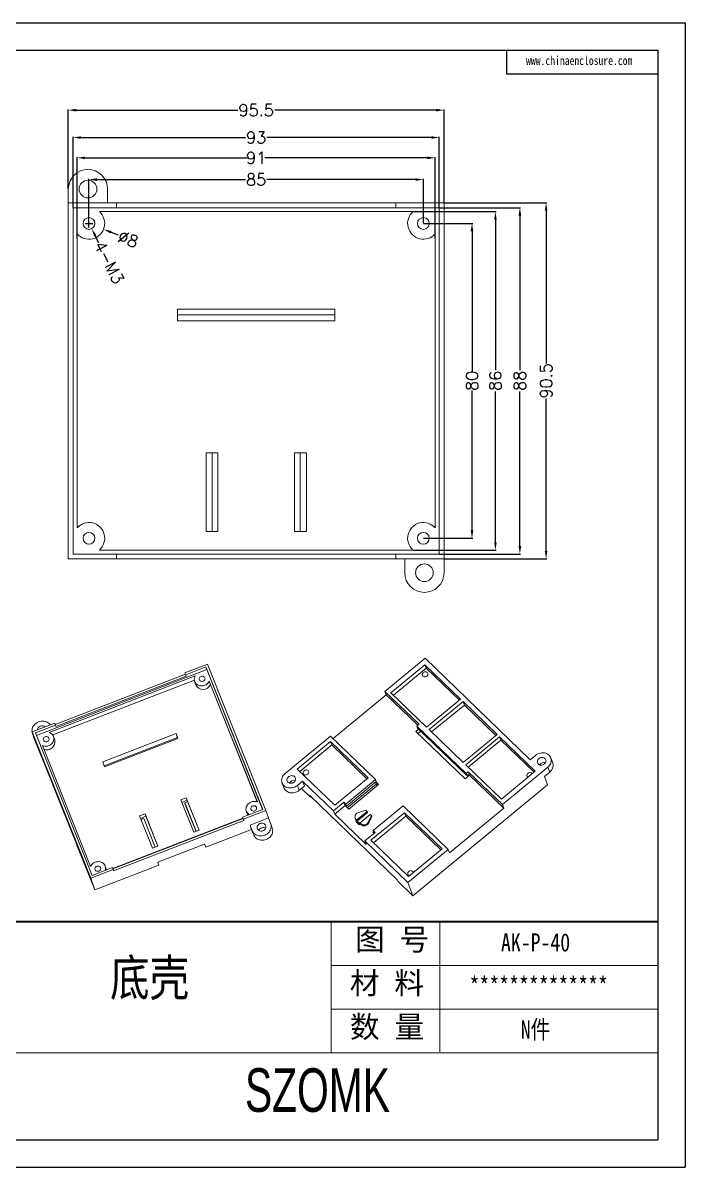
# Model space of a CAD drawing. Header units: inches. Extents: x 918 to 1969, y 1101 to 1392.
# Drawn here: x 1160.6 to 1328.9, y 1101 to 1391.8 of the extents above; entities that cross this region are included whole.
import ezdxf

# ---------------------------------------------------------------- set-up
doc = ezdxf.new("R2010")
doc.units = ezdxf.units.IN
doc.layers.add('文字', color=81, linetype='Continuous')
doc.layers.add('粗实线', color=7, linetype='Continuous', lineweight=30)
doc.layers.add('细实线', color=3, linetype='Continuous', lineweight=9)
doc.styles.get("Standard").update_dxf_attribs({"font": 'txt', "bigfont": 'gbcbig.shx'})
doc.styles.add('宋体', font='', dxfattribs={"width": 0.8, "height": 3.5})
doc.styles.add('长仿宋', font='', dxfattribs={"width": 0.7, "height": 4})
doc.styles.get('宋体').set_extended_font_data('SimSun')
doc.styles.get('长仿宋').set_extended_font_data('SimSun')
doc.dimstyles.new('3', dxfattribs={"dimtxt": 3, "dimasz": 2, "dimexe": 0.18, "dimexo": 0.0625, "dimgap": 0.2, "dimtad": 0, "dimzin": 12, "dimdsep": 46, "dimtxsty": 'Standard', "dimcen": 1, "dimclrd": 3, "dimclre": 3, "dimadec": 0, "dimazin": 0, "dimtfac": 1, "dimtofl": 0, "dimtmove": 0, "dimatfit": 3, "dimfxl": 0, "dimtolj": 1, "dimtzin": 0, "dimarcsym": 0})

# ---------------------------------------------------------------- blocks, each defined once
blk = doc.blocks.new('*D144')
at = {"color": 3, "lineweight": -2, "transparency": 16777216}
for p, q in [((1172.16, 1349.62), (1172.16, 1369.77)), ((1174.16, 1369.59), (1215.21, 1369.59)), ((1265.66, 1369.59), (1224.61, 1369.59)), ((1267.66, 1346.12), (1267.66, 1369.77))]:
    blk.add_line(p, q, dxfattribs=at)
at = {"color": 3, "transparency": 16777216}
for points in [[(1174.16, 1369.93), (1174.16, 1369.26), (1172.16, 1369.59)], [(1265.66, 1369.93), (1265.66, 1369.26), (1267.66, 1369.59)]]:
    blk.add_solid(points, dxfattribs=at)
at = {"layer": 'Defpoints', "color": 0, "transparency": 16777216}
for p in [(1267.66, 1369.59), (1172.16, 1349.56), (1267.66, 1346.06)]:
    blk.add_point(p, dxfattribs=at)
at = {"color": 0, "transparency": 16777216, "insert": (1219.91, 1369.59), "char_height": 3, "attachment_point": 5}
blk.add_mtext('\\A1;95.5', dxfattribs=at)
blk = doc.blocks.new('*D145')
at = {"color": 3, "lineweight": -2, "transparency": 16777216}
for p, q in [((1173.41, 1344.87), (1173.41, 1362.82)), ((1175.41, 1362.64), (1217.21, 1362.64)), ((1264.41, 1362.64), (1222.61, 1362.64)), ((1266.41, 1344.87), (1266.41, 1362.82))]:
    blk.add_line(p, q, dxfattribs=at)
at = {"color": 3, "transparency": 16777216}
for points in [[(1175.41, 1362.97), (1175.41, 1362.31), (1173.41, 1362.64)], [(1264.41, 1362.97), (1264.41, 1362.31), (1266.41, 1362.64)]]:
    blk.add_solid(points, dxfattribs=at)
at = {"layer": 'Defpoints', "color": 0, "transparency": 16777216}
for p in [(1266.41, 1362.64), (1173.41, 1344.81), (1266.41, 1344.81)]:
    blk.add_point(p, dxfattribs=at)
at = {"color": 0, "transparency": 16777216, "insert": (1219.91, 1362.64), "char_height": 3, "attachment_point": 5}
blk.add_mtext('\\A1;93', dxfattribs=at)
blk = doc.blocks.new('*D146')
at = {"color": 3, "lineweight": -2, "transparency": 16777216}
for p, q in [((1174.41, 1336.95), (1174.41, 1357.66)), ((1176.41, 1357.48), (1217.71, 1357.48)), ((1263.41, 1357.48), (1222.11, 1357.48)), ((1265.41, 1336.95), (1265.41, 1357.66))]:
    blk.add_line(p, q, dxfattribs=at)
at = {"color": 3, "transparency": 16777216}
for points in [[(1176.41, 1357.81), (1176.41, 1357.14), (1174.41, 1357.48)], [(1263.41, 1357.81), (1263.41, 1357.14), (1265.41, 1357.48)]]:
    blk.add_solid(points, dxfattribs=at)
at = {"layer": 'Defpoints', "color": 0, "transparency": 16777216}
for p in [(1265.41, 1357.48), (1174.41, 1336.89), (1265.41, 1336.89)]:
    blk.add_point(p, dxfattribs=at)
at = {"color": 0, "transparency": 16777216, "insert": (1219.91, 1357.48), "char_height": 3, "attachment_point": 5}
blk.add_mtext('\\A1;91', dxfattribs=at)
blk = doc.blocks.new('*D147')
at = {"color": 3, "lineweight": -2, "transparency": 16777216}
for p, q in [((1177.41, 1340.87), (1177.41, 1352.14)), ((1262.41, 1340.87), (1262.41, 1352.14)), ((1179.41, 1351.96), (1217.21, 1351.96)), ((1260.41, 1351.96), (1222.61, 1351.96))]:
    blk.add_line(p, q, dxfattribs=at)
at = {"color": 3, "transparency": 16777216}
for points in [[(1179.41, 1352.29), (1179.41, 1351.62), (1177.41, 1351.96)], [(1260.41, 1352.29), (1260.41, 1351.62), (1262.41, 1351.96)]]:
    blk.add_solid(points, dxfattribs=at)
at = {"layer": 'Defpoints', "color": 0, "transparency": 16777216}
for p in [(1177.41, 1351.96), (1177.41, 1340.81), (1262.41, 1340.81)]:
    blk.add_point(p, dxfattribs=at)
at = {"color": 0, "transparency": 16777216, "insert": (1219.91, 1351.96), "char_height": 3, "attachment_point": 5}
blk.add_mtext('\\A1;85', dxfattribs=at)
blk = doc.blocks.new('*D148')
at = {"color": 3, "lineweight": -2, "transparency": 16777216}
for p, q in [((1262.47, 1340.81), (1274.95, 1340.81)), ((1274.77, 1338.81), (1274.77, 1303.26)), ((1274.77, 1262.81), (1274.77, 1298.36)), ((1262.47, 1260.81), (1274.95, 1260.81))]:
    blk.add_line(p, q, dxfattribs=at)
at = {"color": 3, "transparency": 16777216}
for points in [[(1274.43, 1338.81), (1275.1, 1338.81), (1274.77, 1340.81)], [(1274.43, 1262.81), (1275.1, 1262.81), (1274.77, 1260.81)]]:
    blk.add_solid(points, dxfattribs=at)
at = {"layer": 'Defpoints', "color": 0, "transparency": 16777216}
for p in [(1262.41, 1340.81), (1262.41, 1260.81), (1274.77, 1260.81)]:
    blk.add_point(p, dxfattribs=at)
at = {"color": 0, "transparency": 16777216, "insert": (1274.77, 1300.81), "char_height": 3, "attachment_point": 5, "rotation": 90}
blk.add_mtext('\\A1;80', dxfattribs=at)
blk = doc.blocks.new('*D149')
at = {"color": 3, "lineweight": -2, "transparency": 16777216}
for p, q in [((1259.83, 1343.81), (1280.9, 1343.81)), ((1280.72, 1341.81), (1280.72, 1303.51)), ((1280.72, 1259.81), (1280.72, 1298.11)), ((1259.83, 1257.81), (1280.9, 1257.81))]:
    blk.add_line(p, q, dxfattribs=at)
at = {"color": 3, "transparency": 16777216}
for points in [[(1280.39, 1341.81), (1281.05, 1341.81), (1280.72, 1343.81)], [(1280.39, 1259.81), (1281.05, 1259.81), (1280.72, 1257.81)]]:
    blk.add_solid(points, dxfattribs=at)
at = {"layer": 'Defpoints', "color": 0, "transparency": 16777216}
for p in [(1259.76, 1343.81), (1280.72, 1343.81), (1259.76, 1257.81)]:
    blk.add_point(p, dxfattribs=at)
at = {"color": 0, "transparency": 16777216, "insert": (1280.72, 1300.81), "char_height": 3, "attachment_point": 5, "rotation": 90}
blk.add_mtext('\\A1;86', dxfattribs=at)
blk = doc.blocks.new('*D150')
at = {"color": 3, "lineweight": -2, "transparency": 16777216}
for p, q in [((1266.47, 1344.81), (1287.12, 1344.81)), ((1286.94, 1342.81), (1286.94, 1303.51)), ((1286.94, 1258.81), (1286.94, 1298.11)), ((1266.47, 1256.81), (1287.12, 1256.81))]:
    blk.add_line(p, q, dxfattribs=at)
at = {"color": 3, "transparency": 16777216}
for points in [[(1286.61, 1342.81), (1287.27, 1342.81), (1286.94, 1344.81)], [(1286.61, 1258.81), (1287.27, 1258.81), (1286.94, 1256.81)]]:
    blk.add_solid(points, dxfattribs=at)
at = {"layer": 'Defpoints', "color": 0, "transparency": 16777216}
for p in [(1266.41, 1344.81), (1266.41, 1256.81), (1286.94, 1256.81)]:
    blk.add_point(p, dxfattribs=at)
at = {"color": 0, "transparency": 16777216, "insert": (1286.94, 1300.81), "char_height": 3, "attachment_point": 5, "rotation": 90}
blk.add_mtext('\\A1;88', dxfattribs=at)
blk = doc.blocks.new('*D151')
at = {"color": 3, "lineweight": -2, "transparency": 16777216}
for p, q in [((1267.72, 1346.06), (1293.79, 1346.06)), ((1293.61, 1344.06), (1293.61, 1305.26)), ((1293.61, 1257.56), (1293.61, 1296.36)), ((1267.72, 1255.56), (1293.79, 1255.56))]:
    blk.add_line(p, q, dxfattribs=at)
at = {"color": 3, "transparency": 16777216}
for points in [[(1293.27, 1344.06), (1293.94, 1344.06), (1293.61, 1346.06)], [(1293.27, 1257.56), (1293.94, 1257.56), (1293.61, 1255.56)]]:
    blk.add_solid(points, dxfattribs=at)
at = {"layer": 'Defpoints', "color": 0, "transparency": 16777216}
for p in [(1267.66, 1346.06), (1293.61, 1346.06), (1267.66, 1255.56)]:
    blk.add_point(p, dxfattribs=at)
at = {"color": 0, "transparency": 16777216, "insert": (1293.61, 1300.81), "char_height": 3, "attachment_point": 5, "rotation": 90}
blk.add_mtext('\\A1;90.5', dxfattribs=at)
blk = doc.blocks.new('*D152')
at = {"color": 3, "lineweight": -2, "transparency": 16777216}
for p, q in [((1176.41, 1340.81), (1178.41, 1340.81)), ((1177.41, 1339.81), (1177.41, 1341.81)), ((1184.87, 1337.83), (1182.98, 1338.59))]:
    blk.add_line(p, q, dxfattribs=at)
at = {"color": 3, "transparency": 16777216}
blk.add_solid([(1183.11, 1338.9), (1182.86, 1338.28), (1181.12, 1339.33)], dxfattribs=at)
at = {"layer": 'Defpoints', "color": 0, "transparency": 16777216}
for p in [(1173.69, 1342.29), (1181.12, 1339.33)]:
    blk.add_point(p, dxfattribs=at)
at = {"color": 0, "transparency": 16777216, "insert": (1187.38, 1336.83), "char_height": 3, "attachment_point": 5, "rotation": 338.2502}
blk.add_mtext('\\A1;∅8', dxfattribs=at)
blk = doc.blocks.new('*D153')
at = {"color": 3, "lineweight": -2, "transparency": 16777216}
for p, q in [((1176.41, 1340.81), (1178.41, 1340.81)), ((1177.41, 1339.81), (1177.41, 1341.81)), ((1179.93, 1335.92), (1179.01, 1337.7))]:
    blk.add_line(p, q, dxfattribs=at)
at = {"color": 3, "transparency": 16777216}
blk.add_solid([(1179.31, 1337.85), (1178.72, 1337.55), (1178.1, 1339.48)], dxfattribs=at)
at = {"layer": 'Defpoints', "color": 0, "transparency": 16777216}
for p in [(1176.72, 1342.14), (1178.1, 1339.48)]:
    blk.add_point(p, dxfattribs=at)
at = {"color": 0, "transparency": 16777216, "insert": (1182.54, 1330.85), "char_height": 3, "attachment_point": 5, "rotation": 297.2671}
blk.add_mtext('\\A1;4-M3', dxfattribs=at)

msp = doc.modelspace()

# ---------------------------------------------------------------- linework, layer by layer
for p, q in [((917.718, 1391.774), (1328.94, 1391.774)), ((1328.94, 1391.774), (1328.94, 1101.011)), ((928.359, 1384.851), (1322.017, 1384.851)), ((1283.556, 1384.851), (1283.556, 1378.841)), ((1322.017, 1384.851), (1322.017, 1107.934)), ((1283.556, 1378.841), (1322.017, 1378.841)), ((928.359, 1107.934), (1322.017, 1107.934)), ((917.718, 1101.011), (1328.94, 1101.011))]:
    msp.add_line(p, q)
at = {"color": 7, "linetype": 'Continuous', "lineweight": 15}
for p, q in [((1172.159, 1346.059), (1172.159, 1349.559)), ((1182.159, 1349.559), (1182.159, 1346.059)), ((1172.159, 1255.559), (1172.159, 1346.059)), ((1172.159, 1346.059), (1184.409, 1346.059)), ((1184.409, 1344.809), (1173.409, 1344.809)), ((1173.409, 1344.809), (1173.409, 1256.809)), ((1259.763, 1343.809), (1180.055, 1343.809)), ((1184.409, 1346.059), (1184.409, 1344.809)), ((1184.409, 1346.059), (1255.409, 1346.059)), ((1255.409, 1344.809), (1184.409, 1344.809)), ((1255.409, 1344.809), (1255.409, 1346.059)), ((1255.409, 1346.059), (1267.659, 1346.059)), ((1266.409, 1344.809), (1255.409, 1344.809)), ((1266.409, 1256.809), (1266.409, 1344.809)), ((1267.659, 1346.059), (1267.659, 1255.559)), ((1174.409, 1338.164), (1174.409, 1263.455)), ((1265.409, 1263.455), (1265.409, 1338.164)), ((1239.909, 1319.059), (1199.909, 1319.059)), ((1199.909, 1319.059), (1199.909, 1316.059)), ((1239.909, 1317.559), (1199.909, 1317.559)), ((1239.909, 1316.059), (1239.909, 1319.059)), ((1199.909, 1316.059), (1239.909, 1316.059)), ((1207.159, 1282.559), (1207.159, 1262.559)), ((1210.159, 1282.559), (1207.159, 1282.559)), ((1208.759, 1282.559), (1208.759, 1262.559)), ((1210.159, 1262.559), (1210.159, 1282.559)), ((1229.659, 1282.559), (1232.659, 1282.559)), ((1229.659, 1262.559), (1229.659, 1282.559)), ((1231.059, 1282.559), (1231.059, 1262.559)), ((1232.659, 1262.559), (1232.659, 1282.559)), ((1207.159, 1262.559), (1210.159, 1262.559)), ((1232.659, 1262.559), (1229.659, 1262.559)), ((1173.409, 1256.809), (1184.409, 1256.809)), ((1180.055, 1257.809), (1259.763, 1257.809)), ((1184.409, 1255.559), (1184.409, 1256.809)), ((1184.409, 1256.809), (1255.409, 1256.809)), ((1255.409, 1256.809), (1255.409, 1255.559)), ((1255.409, 1256.809), (1266.409, 1256.809)), ((1184.409, 1255.559), (1172.159, 1255.559)), ((1255.409, 1255.559), (1184.409, 1255.559)), ((1267.659, 1255.559), (1255.409, 1255.559)), ((1257.659, 1252.059), (1257.659, 1255.559)), ((1267.659, 1255.559), (1267.659, 1252.059)), ((1262.841, 1230.302), (1252.624, 1221.893)), ((1289.585, 1204.545), (1262.841, 1230.302)), ((1207.369, 1227.449), (1164.038, 1210.699)), ((1201.81, 1226.639), (1207.521, 1228.847)), ((1207.144, 1228.108), (1202.015, 1226.125)), ((1221.588, 1191.899), (1207.144, 1228.108)), ((1207.369, 1227.449), (1207.144, 1228.108)), ((1221.555, 1191.887), (1207.369, 1227.449)), ((1207.521, 1228.847), (1222.376, 1191.61)), ((1262.801, 1228.651), (1254.173, 1221.55)), ((1263.133, 1227.778), (1254.815, 1220.932)), ((1271.872, 1219.915), (1262.801, 1228.651)), ((1263.133, 1227.778), (1262.801, 1228.651)), ((1271.562, 1219.659), (1263.133, 1227.778)), ((1204.435, 1225.84), (1167.269, 1211.473)), ((1204.195, 1224.753), (1168.196, 1210.836)), ((1168.833, 1213.519), (1201.922, 1226.31)), ((1202.127, 1225.796), (1169.022, 1212.998)), ((1202.015, 1226.125), (1201.81, 1226.639)), ((1201.922, 1226.31), (1201.81, 1226.639)), ((1202.127, 1225.796), (1201.922, 1226.31)), ((1202.015, 1226.125), (1202.127, 1225.796)), ((1204.269, 1224.434), (1204.569, 1223.556)), ((1220.256, 1193.795), (1207.994, 1224.534)), ((1207.994, 1224.534), (1208.294, 1223.656)), ((1220.197, 1193.82), (1208.294, 1223.656)), ((1252.624, 1221.893), (1261.304, 1213.533)), ((1252.956, 1221.02), (1252.624, 1221.893)), ((1254.173, 1221.55), (1263.244, 1212.814)), ((1252.956, 1221.02), (1239.454, 1209.907)), ((1260.994, 1213.278), (1252.956, 1221.02)), ((1263.244, 1212.814), (1271.872, 1219.915)), ((1272.498, 1219.312), (1263.87, 1212.211)), ((1272.829, 1218.439), (1264.512, 1211.593)), ((1281.165, 1210.965), (1272.498, 1219.312)), ((1272.829, 1218.439), (1272.498, 1219.312)), ((1280.855, 1210.71), (1272.829, 1218.439)), ((1162.993, 1211.634), (1168.704, 1213.842)), ((1168.91, 1213.328), (1163.781, 1211.345)), ((1168.704, 1213.842), (1168.91, 1213.328)), ((1169.022, 1212.998), (1168.91, 1213.328)), ((1261.304, 1213.533), (1260.737, 1213.066)), ((1260.737, 1213.066), (1273.248, 1201.016)), ((1260.926, 1212.567), (1260.737, 1213.066)), ((1260.926, 1212.567), (1273.438, 1200.517)), ((1177.847, 1174.397), (1162.993, 1211.634)), ((1163.632, 1209.768), (1162.993, 1211.634)), ((1163.023, 1211.299), (1163.399, 1210.201)), ((1163.057, 1211.208), (1163.433, 1210.11)), ((1163.632, 1209.768), (1163.057, 1211.208)), ((1163.433, 1210.11), (1163.399, 1210.201)), ((1168.439, 1197.56), (1163.433, 1210.11)), ((1163.781, 1211.345), (1178.225, 1175.136)), ((1168.721, 1209.531), (1168.42, 1210.409)), ((1199.54, 1211.199), (1180.89, 1203.989)), ((1181.276, 1203.02), (1199.879, 1210.211)), ((1181.382, 1202.755), (1200.033, 1209.965)), ((1200.033, 1209.965), (1199.54, 1211.199)), ((1199.54, 1211.199), (1199.766, 1210.541)), ((1199.766, 1210.541), (1200, 1209.952)), ((1199.879, 1210.211), (1199.984, 1209.946)), ((1238.812, 1210.525), (1227.271, 1201.026)), ((1250.261, 1199.499), (1238.812, 1210.525)), ((1261.201, 1212.302), (1260.501, 1211.726)), ((1260.501, 1211.726), (1273.012, 1199.675)), ((1261.051, 1211.196), (1261.751, 1211.772)), ((1263.87, 1212.211), (1272.537, 1203.864)), ((1272.537, 1203.864), (1281.165, 1210.965)), ((1281.791, 1210.362), (1273.163, 1203.261)), ((1290.861, 1201.626), (1281.791, 1210.362)), ((1282.122, 1209.489), (1281.791, 1210.362)), ((1165.563, 1208.132), (1177.826, 1177.392)), ((1230.323, 1202.141), (1238.838, 1209.149)), ((1230.965, 1201.523), (1239.169, 1208.276)), ((1238.838, 1209.149), (1248.378, 1199.961)), ((1239.169, 1208.276), (1238.838, 1209.149)), ((1239.169, 1208.276), (1248.068, 1199.705)), ((1282.122, 1209.489), (1273.804, 1202.643)), ((1290.551, 1201.371), (1282.122, 1209.489)), ((1180.89, 1203.989), (1181.382, 1202.755)), ((1290.91, 1205.635), (1289.585, 1204.545)), ((1295.284, 1203.768), (1294.811, 1205.016)), ((1239.864, 1192.953), (1230.323, 1202.141)), ((1273.163, 1203.261), (1282.234, 1194.525)), ((1273.248, 1201.016), (1273.816, 1201.483)), ((1273.438, 1200.517), (1273.248, 1201.016)), ((1273.438, 1200.517), (1274.005, 1200.984)), ((1273.816, 1201.483), (1282.496, 1193.123)), ((1274.005, 1200.984), (1273.816, 1201.483)), ((1282.234, 1194.525), (1290.861, 1201.626)), ((1282.496, 1193.123), (1294.038, 1202.623)), ((1293.187, 1200.285), (1294.511, 1201.375)), ((1294.511, 1201.375), (1294.038, 1202.623)), ((1168.439, 1197.56), (1168.176, 1198.329)), ((1174.167, 1183.311), (1168.176, 1198.329)), ((1226.498, 1198.632), (1226.971, 1197.385)), ((1229.695, 1199.217), (1229.752, 1199.069)), ((1230.399, 1198.013), (1231.723, 1199.103)), ((1230.872, 1196.766), (1230.399, 1198.013)), ((1232.197, 1197.856), (1231.723, 1199.103)), ((1231.723, 1199.103), (1239.543, 1191.572)), ((1248.378, 1199.961), (1239.864, 1192.953)), ((1250.261, 1199.499), (1242.692, 1193.27)), ((1250.45, 1199), (1242.882, 1192.771)), ((1243.073, 1192.349), (1250.376, 1198.359)), ((1251.03, 1198.204), (1243.462, 1191.975)), ((1250.376, 1198.359), (1250.208, 1198.801)), ((1250.45, 1199), (1250.261, 1199.499)), ((1250.317, 1198.891), (1251.03, 1198.204)), ((1250.764, 1197.985), (1250.376, 1198.359)), ((1259.745, 1169.978), (1293.992, 1198.164)), ((1273.012, 1199.675), (1274.148, 1200.61)), ((1273.607, 1200.656), (1273.882, 1200.391)), ((1282.828, 1192.25), (1274.148, 1200.61)), ((1293.187, 1200.285), (1293.992, 1198.164)), ((1168.477, 1197.575), (1168.439, 1197.56)), ((1230.872, 1196.766), (1232.197, 1197.856)), ((1231.443, 1197.236), (1233.705, 1195.057)), ((1233.563, 1195.432), (1255.772, 1174.043)), ((1233.563, 1195.432), (1233.705, 1195.057)), ((1233.838, 1195.167), (1233.705, 1195.057)), ((1200.752, 1194.333), (1202.151, 1194.874)), ((1204.035, 1186.104), (1200.752, 1194.333)), ((1202.376, 1194.215), (1201.01, 1193.687)), ((1202.489, 1193.886), (1201.743, 1193.598)), ((1201.743, 1193.598), (1204.639, 1186.338)), ((1201.743, 1193.598), (1201.893, 1193.159)), ((1201.893, 1193.159), (1204.618, 1186.329)), ((1205.434, 1186.645), (1202.151, 1194.874)), ((1202.151, 1194.874), (1202.376, 1194.215)), ((1202.489, 1193.886), (1202.376, 1194.215)), ((1205.385, 1186.626), (1202.489, 1193.886)), ((1242.192, 1193.752), (1239.543, 1191.572)), ((1242.523, 1192.879), (1239.875, 1190.699)), ((1242.692, 1193.27), (1242.192, 1193.752)), ((1242.381, 1193.253), (1242.192, 1193.752)), ((1242.882, 1192.771), (1242.381, 1193.253)), ((1243.462, 1191.975), (1242.523, 1192.879)), ((1242.882, 1192.771), (1242.692, 1193.27)), ((1257.236, 1192.781), (1249.668, 1186.552)), ((1268.684, 1181.755), (1257.236, 1192.781)), ((1269.016, 1180.882), (1282.828, 1192.25)), ((1282.496, 1193.123), (1282.828, 1192.25)), ((1183.447, 1176.884), (1216.541, 1189.677)), ((1183.482, 1176.796), (1216.571, 1189.587)), ((1191.66, 1190.819), (1190.261, 1190.278)), ((1190.261, 1190.278), (1193.544, 1182.049)), ((1190.519, 1189.632), (1191.885, 1190.16)), ((1190.648, 1189.309), (1191.345, 1189.578)), ((1191.345, 1189.578), (1194.241, 1182.318)), ((1194.942, 1182.589), (1191.66, 1190.819)), ((1191.66, 1190.819), (1191.885, 1190.16)), ((1191.885, 1190.16), (1194.91, 1182.577)), ((1216.459, 1189.917), (1221.588, 1191.899)), ((1216.459, 1189.917), (1216.664, 1189.402)), ((1216.459, 1189.917), (1216.571, 1189.587)), ((1216.571, 1189.587), (1216.777, 1189.073)), ((1222.376, 1191.61), (1216.664, 1189.402)), ((1216.777, 1189.073), (1216.664, 1189.402)), ((1217.399, 1191.518), (1217.7, 1190.639)), ((1223.015, 1189.744), (1218.352, 1187.941)), ((1223.015, 1189.744), (1222.376, 1191.61)), ((1223.015, 1189.744), (1223.589, 1188.304)), ((1239.875, 1190.699), (1239.543, 1191.572)), ((1247.851, 1183.017), (1239.875, 1190.699)), ((1245.079, 1189.683), (1245.174, 1189.433)), ((1245.302, 1189.348), (1245.396, 1189.257)), ((1245.302, 1189.348), (1245.397, 1189.098)), ((1245.534, 1189.259), (1248.107, 1191.377)), ((1245.534, 1189.259), (1245.629, 1189.01)), ((1248.202, 1191.128), (1245.629, 1189.01)), ((1247.794, 1191.678), (1245.984, 1191.152)), ((1248.889, 1190.624), (1246.316, 1188.506)), ((1248.107, 1191.377), (1247.794, 1191.678)), ((1248.107, 1191.377), (1248.202, 1191.128)), ((1248.47, 1188.757), (1249.202, 1190.323)), ((1248.565, 1188.508), (1249.297, 1190.073)), ((1249.202, 1190.323), (1248.889, 1190.624)), ((1257.605, 1191.074), (1249.091, 1184.066)), ((1249.202, 1190.323), (1249.297, 1190.073)), ((1257.937, 1190.201), (1249.733, 1183.448)), ((1267.145, 1181.886), (1257.605, 1191.074)), ((1257.937, 1190.201), (1257.605, 1191.074)), ((1266.835, 1181.63), (1257.937, 1190.201)), ((1216.777, 1189.073), (1183.671, 1176.276)), ((1205.434, 1186.645), (1204.035, 1186.104)), ((1218.728, 1186.844), (1207.071, 1182.337)), ((1218.352, 1187.941), (1218.728, 1186.844)), ((1218.926, 1186.501), (1218.352, 1187.941)), ((1219.302, 1185.403), (1218.728, 1186.844)), ((1218.926, 1186.501), (1219.302, 1185.403)), ((1223.999, 1187.115), (1223.623, 1188.212)), ((1245.439, 1189.116), (1245.25, 1188.96)), ((1245.25, 1188.96), (1246.032, 1188.207)), ((1245.25, 1188.96), (1245.326, 1188.761)), ((1245.326, 1188.761), (1246.108, 1188.007)), ((1245.397, 1189.098), (1245.406, 1189.089)), ((1246.221, 1188.363), (1245.439, 1189.116)), ((1246.032, 1188.207), (1246.221, 1188.363)), ((1246.032, 1188.207), (1246.108, 1188.007)), ((1246.108, 1188.007), (1246.297, 1188.163)), ((1246.221, 1188.363), (1246.297, 1188.163)), ((1246.285, 1188.41), (1246.38, 1188.161)), ((1246.303, 1188.384), (1246.397, 1188.293)), ((1246.303, 1188.384), (1246.397, 1188.134)), ((1246.397, 1188.293), (1246.491, 1188.044)), ((1246.397, 1188.134), (1246.491, 1188.044)), ((1248.47, 1188.757), (1248.565, 1188.508)), ((1249.668, 1186.552), (1250.168, 1186.07)), ((1249.857, 1186.053), (1249.668, 1186.552)), ((1247.519, 1183.89), (1250.168, 1186.07)), ((1247.519, 1183.89), (1258.467, 1173.346)), ((1247.519, 1183.89), (1247.851, 1183.017)), ((1249.091, 1184.066), (1258.631, 1174.878)), ((1249.773, 1186.275), (1249.561, 1186.101)), ((1249.561, 1186.101), (1249.858, 1185.815)), ((1249.857, 1186.053), (1249.991, 1185.924)), ((1174.167, 1183.311), (1174.43, 1182.542)), ((1178.862, 1171.433), (1174.43, 1182.542)), ((1193.544, 1182.049), (1194.942, 1182.589)), ((1194.918, 1178.51), (1206.808, 1183.106)), ((1206.77, 1183.091), (1207.071, 1182.337)), ((1206.808, 1183.106), (1207.071, 1182.337)), ((1258.467, 1173.346), (1268.684, 1181.755)), ((1258.631, 1174.878), (1267.145, 1181.886)), ((1269.016, 1180.882), (1268.684, 1181.755)), ((1195.181, 1177.741), (1178.862, 1171.433)), ((1195.181, 1177.741), (1194.918, 1178.51)), ((1183.559, 1176.605), (1177.847, 1174.397)), ((1178.225, 1175.136), (1183.354, 1177.119)), ((1181.851, 1176.614), (1181.551, 1177.492)), ((1181.873, 1176.547), (1181.851, 1176.614)), ((1183.559, 1176.605), (1183.354, 1177.119)), ((1183.559, 1176.605), (1183.671, 1176.276)), ((1178.862, 1171.433), (1177.847, 1174.397)), ((1255.914, 1173.669), (1255.772, 1174.043)), ((1255.914, 1173.669), (1259.745, 1169.978)), ((1258.467, 1173.346), (1259.745, 1169.978))]:
    msp.add_line(p, q, dxfattribs=at)
at = {"color": 8, "linetype": 'Continuous', "lineweight": 15}
msp.add_line((1245.455, 1189.101), (1245.396, 1189.257), dxfattribs=at)
at = {"color": 7, "linetype": 'Continuous', "lineweight": 15, "flags": 128}
for points in [[(1204.435, 1225.84), (1204.301, 1225.565), (1204.216, 1225.277), (1204.184, 1224.984), (1204.204, 1224.693), (1204.276, 1224.413), (1204.398, 1224.151), (1204.567, 1223.913), (1204.779, 1223.707), (1205.028, 1223.537), (1205.306, 1223.409), (1205.607, 1223.325), (1205.924, 1223.287), (1206.246, 1223.298), (1206.566, 1223.356), (1206.875, 1223.46), (1207.166, 1223.607), (1207.429, 1223.793), (1207.659, 1224.014), (1207.849, 1224.263), (1207.994, 1224.534)], [(1206.86, 1225.353), (1206.773, 1225.503), (1206.643, 1225.625), (1206.481, 1225.71), (1206.297, 1225.752), (1206.104, 1225.748), (1205.914, 1225.699), (1205.742, 1225.608), (1205.598, 1225.482), (1205.492, 1225.328), (1205.432, 1225.157), (1205.421, 1224.981), (1205.461, 1224.812), (1205.549, 1224.661), (1205.678, 1224.54), (1205.84, 1224.455), (1206.024, 1224.413), (1206.217, 1224.416), (1206.407, 1224.465), (1206.58, 1224.556), (1206.724, 1224.683), (1206.829, 1224.837), (1206.889, 1225.008), (1206.9, 1225.184), (1206.86, 1225.353)], [(1263.298, 1225.76), (1263.429, 1225.896), (1263.519, 1226.054), (1263.562, 1226.223), (1263.555, 1226.391), (1263.498, 1226.546), (1263.396, 1226.679), (1263.255, 1226.78), (1263.085, 1226.843), (1262.898, 1226.862), (1262.706, 1226.837), (1262.522, 1226.769), (1262.359, 1226.664), (1262.228, 1226.528), (1262.138, 1226.37), (1262.095, 1226.201), (1262.102, 1226.033), (1262.159, 1225.878), (1262.261, 1225.745), (1262.402, 1225.644), (1262.571, 1225.581), (1262.759, 1225.562), (1262.951, 1225.587), (1263.135, 1225.655), (1263.298, 1225.76)], [(1163.057, 1211.208), (1162.964, 1211.51), (1162.92, 1211.824), (1162.927, 1212.144), (1162.984, 1212.463), (1163.089, 1212.775), (1163.242, 1213.074), (1163.438, 1213.353), (1163.674, 1213.606), (1163.944, 1213.829), (1164.244, 1214.017), (1164.568, 1214.166), (1164.908, 1214.274), (1165.258, 1214.337), (1165.61, 1214.355), (1165.959, 1214.327), (1166.295, 1214.254), (1166.613, 1214.137), (1166.906, 1213.979), (1167.168, 1213.783), (1167.394, 1213.553), (1167.521, 1213.385)], [(1167.269, 1211.473), (1167.557, 1211.361), (1167.818, 1211.206), (1168.045, 1211.013), (1168.231, 1210.787), (1168.371, 1210.534), (1168.463, 1210.26), (1168.503, 1209.972), (1168.491, 1209.679), (1168.426, 1209.388), (1168.311, 1209.107), (1168.148, 1208.844), (1167.942, 1208.605), (1167.699, 1208.397), (1167.424, 1208.225), (1167.126, 1208.094), (1166.811, 1208.007), (1166.489, 1207.967), (1166.168, 1207.975), (1165.857, 1208.031), (1165.563, 1208.132)], [(1165.828, 1209.491), (1165.788, 1209.66), (1165.799, 1209.836), (1165.859, 1210.007), (1165.965, 1210.161), (1166.109, 1210.288), (1166.282, 1210.379), (1166.471, 1210.428), (1166.664, 1210.431), (1166.848, 1210.389), (1167.01, 1210.304), (1167.14, 1210.182), (1167.227, 1210.032), (1167.267, 1209.863), (1167.257, 1209.687), (1167.196, 1209.516), (1167.091, 1209.362), (1166.947, 1209.235), (1166.774, 1209.144), (1166.585, 1209.095), (1166.391, 1209.092), (1166.207, 1209.134), (1166.045, 1209.219), (1165.916, 1209.341), (1165.828, 1209.491)], [(1294.038, 1202.623), (1294.291, 1202.859), (1294.507, 1203.122), (1294.682, 1203.406), (1294.812, 1203.704), (1294.895, 1204.01), (1294.928, 1204.319), (1294.911, 1204.624), (1294.844, 1204.92), (1294.73, 1205.199), (1294.569, 1205.456), (1294.366, 1205.686), (1294.124, 1205.885), (1293.848, 1206.047), (1293.545, 1206.171), (1293.22, 1206.253), (1292.879, 1206.292), (1292.531, 1206.287), (1292.181, 1206.238), (1291.837, 1206.146), (1291.506, 1206.013), (1291.195, 1205.841), (1290.91, 1205.635)], [(1293.177, 1203.451), (1293.344, 1203.617), (1293.47, 1203.808), (1293.549, 1204.013), (1293.578, 1204.224), (1293.556, 1204.43), (1293.482, 1204.623), (1293.362, 1204.792), (1293.2, 1204.93), (1293.004, 1205.031), (1292.783, 1205.089), (1292.548, 1205.103), (1292.31, 1205.071), (1292.079, 1204.995), (1291.866, 1204.878), (1291.682, 1204.727), (1291.535, 1204.547), (1291.432, 1204.348), (1291.377, 1204.139), (1291.374, 1203.929), (1291.422, 1203.729), (1291.52, 1203.547), (1291.662, 1203.392), (1291.842, 1203.272), (1292.051, 1203.192), (1292.28, 1203.156), (1292.519, 1203.165), (1292.755, 1203.219), (1292.978, 1203.316), (1293.177, 1203.451)], [(1227.271, 1201.026), (1227.018, 1200.789), (1226.801, 1200.526), (1226.626, 1200.243), (1226.496, 1199.945), (1226.414, 1199.638), (1226.381, 1199.329), (1226.398, 1199.024), (1226.464, 1198.729), (1226.579, 1198.45), (1226.74, 1198.193), (1226.943, 1197.962), (1227.185, 1197.764), (1227.46, 1197.601), (1227.764, 1197.477), (1228.089, 1197.395), (1228.429, 1197.356), (1228.778, 1197.361), (1229.128, 1197.411), (1229.472, 1197.503), (1229.802, 1197.636), (1230.114, 1197.807), (1230.399, 1198.013)], [(1233.025, 1200.844), (1232.862, 1200.739), (1232.678, 1200.671), (1232.486, 1200.646), (1232.299, 1200.666), (1232.129, 1200.728), (1231.988, 1200.829), (1231.886, 1200.962), (1231.829, 1201.118), (1231.823, 1201.285), (1231.865, 1201.454), (1231.956, 1201.612), (1232.086, 1201.748), (1232.249, 1201.854), (1232.433, 1201.921), (1232.625, 1201.946), (1232.813, 1201.927), (1232.982, 1201.864), (1233.123, 1201.763), (1233.225, 1201.63), (1233.282, 1201.475), (1233.289, 1201.307), (1233.246, 1201.138), (1233.156, 1200.981), (1233.025, 1200.844)], [(1229.539, 1198.842), (1229.705, 1199.008), (1229.831, 1199.199), (1229.91, 1199.404), (1229.939, 1199.615), (1229.917, 1199.821), (1229.844, 1200.013), (1229.723, 1200.183), (1229.561, 1200.321), (1229.365, 1200.421), (1229.145, 1200.48), (1228.909, 1200.494), (1228.671, 1200.462), (1228.44, 1200.386), (1228.227, 1200.269), (1228.043, 1200.118), (1227.896, 1199.938), (1227.793, 1199.739), (1227.738, 1199.53), (1227.735, 1199.32), (1227.783, 1199.119), (1227.881, 1198.938), (1228.023, 1198.783), (1228.203, 1198.663), (1228.412, 1198.583), (1228.642, 1198.547), (1228.88, 1198.556), (1229.116, 1198.61), (1229.339, 1198.707), (1229.539, 1198.842)], [(1226.971, 1197.385), (1227.052, 1197.202), (1227.213, 1196.945), (1227.416, 1196.715), (1227.658, 1196.516), (1227.934, 1196.354), (1228.237, 1196.23), (1228.562, 1196.148), (1228.903, 1196.109), (1229.251, 1196.114), (1229.601, 1196.163), (1229.945, 1196.255), (1230.276, 1196.388), (1230.587, 1196.56), (1230.872, 1196.766)], [(1218.209, 1190.593), (1218.001, 1190.72), (1217.775, 1190.913), (1217.589, 1191.14), (1217.448, 1191.393), (1217.356, 1191.667), (1217.316, 1191.955), (1217.329, 1192.248), (1217.393, 1192.539), (1217.508, 1192.819), (1217.671, 1193.083), (1217.877, 1193.322), (1218.121, 1193.53), (1218.395, 1193.702), (1218.694, 1193.833), (1219.008, 1193.92), (1219.33, 1193.96), (1219.651, 1193.952), (1219.963, 1193.896), (1220.256, 1193.795)], [(1219.991, 1192.436), (1220.031, 1192.267), (1220.02, 1192.091), (1219.96, 1191.92), (1219.854, 1191.766), (1219.71, 1191.639), (1219.538, 1191.548), (1219.348, 1191.499), (1219.155, 1191.496), (1218.971, 1191.538), (1218.809, 1191.623), (1218.68, 1191.745), (1218.592, 1191.895), (1218.552, 1192.064), (1218.563, 1192.24), (1218.623, 1192.411), (1218.729, 1192.565), (1218.873, 1192.692), (1219.045, 1192.783), (1219.235, 1192.832), (1219.428, 1192.835), (1219.612, 1192.793), (1219.774, 1192.708), (1219.903, 1192.586), (1219.991, 1192.436)], [(1217.789, 1190.431), (1217.749, 1190.515), (1217.7, 1190.639)], [(1245.984, 1191.152), (1245.746, 1191.06), (1245.529, 1190.928), (1245.342, 1190.764), (1245.193, 1190.573), (1245.087, 1190.363), (1245.03, 1190.143), (1245.024, 1189.923), (1245.069, 1189.711), (1245.163, 1189.517), (1245.302, 1189.348)], [(1245.174, 1189.433), (1245.257, 1189.267), (1245.397, 1189.098)], [(1223.589, 1188.304), (1223.682, 1188.002), (1223.726, 1187.688), (1223.719, 1187.368), (1223.663, 1187.048), (1223.557, 1186.736), (1223.405, 1186.438), (1223.209, 1186.159), (1222.973, 1185.906), (1222.702, 1185.682), (1222.402, 1185.494), (1222.078, 1185.345), (1221.738, 1185.238), (1221.388, 1185.175), (1221.036, 1185.157), (1220.688, 1185.185), (1220.351, 1185.258), (1220.033, 1185.374), (1219.74, 1185.532), (1219.478, 1185.728), (1219.252, 1185.958), (1219.067, 1186.218), (1218.926, 1186.501)], [(1223.999, 1187.115), (1224.058, 1186.904), (1224.102, 1186.59), (1224.095, 1186.27), (1224.039, 1185.951), (1223.933, 1185.639), (1223.781, 1185.34), (1223.585, 1185.061), (1223.349, 1184.808), (1223.078, 1184.585), (1222.778, 1184.397), (1222.454, 1184.247), (1222.114, 1184.14), (1221.764, 1184.077), (1221.412, 1184.059), (1221.064, 1184.087), (1220.727, 1184.16), (1220.409, 1184.276), (1220.116, 1184.434), (1219.854, 1184.63), (1219.628, 1184.86), (1219.443, 1185.12), (1219.302, 1185.403)], [(1220.209, 1186.997), (1220.154, 1187.206), (1220.151, 1187.423), (1220.199, 1187.64), (1220.297, 1187.846), (1220.44, 1188.031), (1220.621, 1188.186), (1220.832, 1188.305), (1221.063, 1188.382), (1221.303, 1188.413), (1221.541, 1188.396), (1221.765, 1188.334), (1221.966, 1188.227), (1222.134, 1188.082), (1222.261, 1187.906), (1222.341, 1187.706), (1222.37, 1187.491), (1222.347, 1187.273), (1222.273, 1187.06), (1222.152, 1186.864), (1221.989, 1186.693), (1221.792, 1186.555), (1221.57, 1186.456), (1221.333, 1186.402), (1221.093, 1186.395), (1220.86, 1186.434), (1220.646, 1186.519), (1220.461, 1186.646), (1220.313, 1186.807), (1220.209, 1186.997)], [(1246.397, 1188.134), (1246.387, 1188.147), (1246.38, 1188.161)], [(1181.539, 1176.418), (1181.603, 1176.65), (1181.636, 1176.943), (1181.615, 1177.234), (1181.543, 1177.514), (1181.421, 1177.776), (1181.252, 1178.013), (1181.04, 1178.22), (1180.792, 1178.39), (1180.513, 1178.518), (1180.212, 1178.602), (1179.896, 1178.64), (1179.573, 1178.629), (1179.253, 1178.571), (1178.944, 1178.467), (1178.654, 1178.32), (1178.39, 1178.133), (1178.16, 1177.913), (1177.97, 1177.663), (1177.826, 1177.392)], [(1178.959, 1176.574), (1179.047, 1176.424), (1179.176, 1176.302), (1179.338, 1176.217), (1179.522, 1176.175), (1179.715, 1176.178), (1179.905, 1176.227), (1180.077, 1176.318), (1180.222, 1176.445), (1180.327, 1176.599), (1180.387, 1176.77), (1180.398, 1176.946), (1180.358, 1177.115), (1180.27, 1177.265), (1180.141, 1177.387), (1179.979, 1177.472), (1179.795, 1177.514), (1179.602, 1177.511), (1179.412, 1177.462), (1179.24, 1177.371), (1179.096, 1177.244), (1178.99, 1177.09), (1178.93, 1176.919), (1178.919, 1176.743), (1178.959, 1176.574)]]:
    msp.add_lwpolyline(points, dxfattribs=at)
at = {"color": 7, "linetype": 'Continuous', "lineweight": 15}
for centre, radius in [((1177.159, 1349.559), 2.25), ((1177.409, 1340.809), 1.5), ((1262.409, 1340.809), 1.5), ((1177.409, 1260.809), 1.5), ((1262.409, 1260.809), 1.5), ((1262.659, 1252.059), 2.25)]:
    msp.add_circle(centre, radius, dxfattribs=at)
for centre, radius, start, end in [((1177.159, 1349.559), 5, 0, 180), ((1177.409, 1340.809), 4, 221.40962, 48.59038), ((1262.409, 1340.809), 4, 131.40962, 318.59038), ((1177.409, 1260.809), 4, 311.40962, 138.59038), ((1262.409, 1260.809), 4, 41.40962, 228.59038), ((1262.659, 1252.059), 5, 180, 0), ((1206.41, 1224.42), 2.033, 205.12938, 337.94524), ((1165.448, 1211.944), 1.181, 51.45664, 170.81318), ((1166.734, 1209.094), 2.034, 246.50618, 12.40615), ((1293.057, 1202.591), 1.264, 71.41726, 150.15038), ((1293.256, 1203.102), 2.135, 305.99882, 18.18747), ((1289.289, 1200.56), 0.604, 124.52225, 236.41829), ((1289.468, 1200.509), 0.757, 37.68625, 133.55558), ((1229.419, 1197.982), 1.264, 71.41726, 150.15038), ((1245.464, 1189.339), 0.106, 230.32241, 311.36796), ((1221.699, 1186.113), 1.204, 59.47947, 158.32234), ((1245.554, 1189.1), 0.117, 280.15826, 309.26874), ((1246.362, 1188.439), 0.0812, 124.52543, 223.24901), ((1247.252, 1189.337), 1.349, 230.67755, 334.55883), ((1247.346, 1189.088), 1.349, 230.67755, 334.55883), ((1259.004, 1175.645), 0.597, 123.59708, 255.96916), ((1259.187, 1175.626), 0.728, 21.51021, 134.85441)]:
    msp.add_arc(centre, radius, start, end, dxfattribs=at)
at = {"layer": '粗实线', "color": 7, "lineweight": 40}
msp.add_line((1322.017, 1163.317), (1155.867, 1163.317), dxfattribs=at)
at = {"layer": '细实线', "color": 7}
for p, q in [((1238.942, 1163.317), (1238.942, 1130.087)), ((1266.633, 1163.317), (1266.633, 1130.32)), ((1322.017, 1152.241), (1238.942, 1152.241)), ((1322.017, 1141.164), (1238.942, 1141.164)), ((1322.017, 1130.087), (1072.792, 1130.087))]:
    msp.add_line(p, q, dxfattribs=at)

# ---------------------------------------------------------------- texts
at = {"layer": '文字', "color": 0, "attachment_point": 1, "style": '宋体'}
for s, insert, char_height, width in [('www.chinaenclosure.com', (1288.511, 1383.329), 2.25636, 39.64208), ('{\\H1.111x;AK-P-40}', (1282.132, 1160.424), 4.15375, 48.02206), ('底壳', (1182.755, 1153.755), 9.2306, 118.00943), ('{\\H1.111x;**************}', (1274.142, 1149.347), 4.15375, 48.02206), ('{\\H1.111x;N件}', (1287.156, 1138.271), 4.15375, 48.02206)]:
    msp.add_mtext(s, dxfattribs=dict(at, insert=insert, char_height=char_height, width=width))
at = {"layer": '粗实线', "insert": (1217.058, 1126.121), "char_height": 11.07668, "width": 124.21397, "attachment_point": 1, "style": '长仿宋'}
msp.add_mtext('{\\fSTXinwei|b0|i0|c134|p2;SZOMK}', dxfattribs=at)
at = {"layer": '细实线', "color": 7, "char_height": 5.53834, "attachment_point": 1}
for s, insert, width in [('{\\fSimSun|b0|i0|c134|p54;图 号}', (1245.032, 1161.636), 27.69169), ('{\\fSimSun|b0|i0|c134|p54;材 料   }', (1243.719, 1150.559), 27.69169), ('{\\fSimSun|b0|i0|c134|p54;数 量}', (1243.746, 1139.428), 25.02291)]:
    msp.add_mtext(s, dxfattribs=dict(at, insert=insert, width=width))

# ---------------------------------------------------------------- dimensions: what is measured, and where the dimension line sits
for base, p1, p2, picture, middle in [((1267.659, 1369.595), (1172.159, 1349.559), (1267.659, 1346.059), '*D144', (1219.909, 1369.595)), ((1266.409, 1362.638), (1173.409, 1344.809), (1266.409, 1344.809), '*D145', (1219.909, 1362.638)), ((1265.409, 1357.476), (1174.409, 1336.892), (1265.409, 1336.892), '*D146', (1219.909, 1357.476)), ((1177.409, 1351.956), (1262.409, 1340.809), (1177.409, 1340.809), '*D147', (1219.909, 1351.956))]:
    dim = msp.add_linear_dim(base=base, p1=p1, p2=p2, dimstyle='3')
    dim.commit()
    dim.dimension.update_dxf_attribs({"geometry": picture, "text_midpoint": middle})
for base, p1, p2, picture, middle in [((1280.72, 1343.809), (1259.763, 1257.809), (1259.763, 1343.809), '*D149', (1280.72, 1300.809)), ((1286.94, 1256.809), (1266.409, 1344.809), (1266.409, 1256.809), '*D150', (1286.94, 1300.809)), ((1293.606, 1346.059), (1267.659, 1255.559), (1267.659, 1346.059), '*D151', (1293.606, 1300.809)), ((1274.768, 1260.809), (1262.409, 1340.809), (1262.409, 1260.809), '*D148', (1274.768, 1300.809))]:
    dim = msp.add_linear_dim(base=base, p1=p1, p2=p2, angle=90, dimstyle='3')
    dim.commit()
    dim.dimension.update_dxf_attribs({"geometry": picture, "text_midpoint": middle})
dim = msp.add_diameter_dim_2p(p1=(1173.694, 1342.292), p2=(1181.124, 1339.327), dimstyle='3')
dim.commit()
dim.dimension.update_dxf_attribs({"geometry": '*D152', "text_midpoint": (1187.377, 1336.833), "dimtype": 163})
dim = msp.add_diameter_dim_2p(p1=(1176.722, 1342.143), p2=(1178.096, 1339.476), text='4-M3', dimstyle='3')
dim.commit()
dim.dimension.update_dxf_attribs({"geometry": '*D153', "text_midpoint": (1182.54, 1330.854)})

doc.saveas('drawing.dxf')
